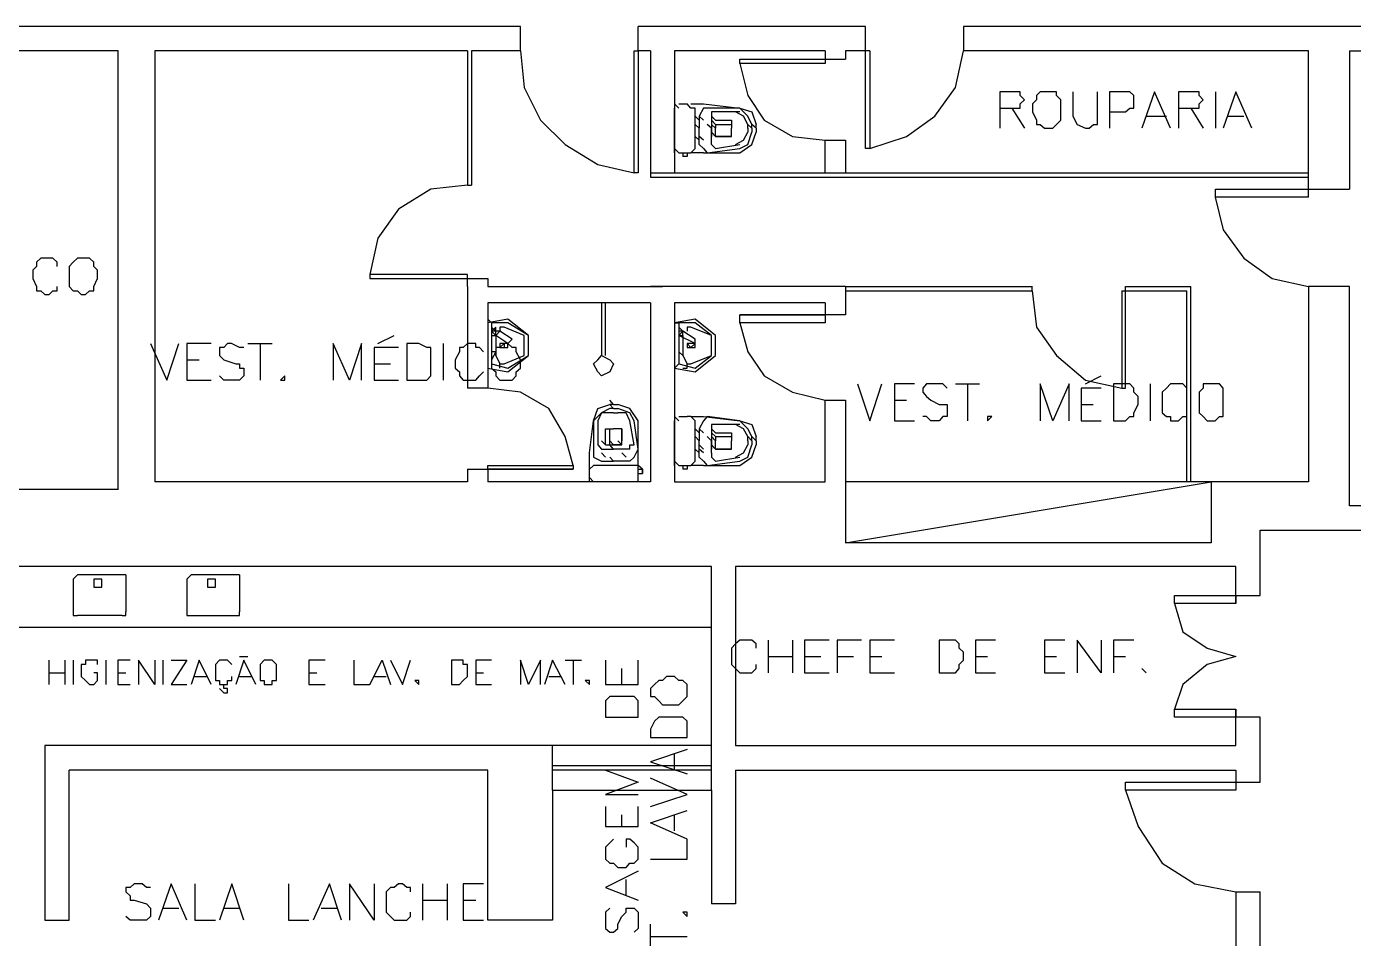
# Model space of a CAD drawing. Header units: millimetres. Extents: x -369 to -70, y -1414 to -1185.
# Drawn here: x -211.89 to -200.84, y -1331.39 to -1323.79 of the extents above; entities that cross this region are included whole.
import ezdxf

# ---------------------------------------------------------------- set-up
doc = ezdxf.new("R2010")
doc.units = ezdxf.units.MM
doc.header["$MEASUREMENT"] = 0
for name, color, linetype in [('10', 10, 'Continuous'), ('4', 4, 'Continuous'), ('50', 50, 'Continuous'), ('6', 6, 'Continuous'), ('8', 8, 'Continuous')]:
    doc.layers.add(name, color=color, linetype=linetype)

msp = doc.modelspace()

# ---------------------------------------------------------------- linework, layer by layer
at = {"layer": '10'}
for points in [[(-207.779, -1323.789), (-213.026, -1323.789)], [(-207.779, -1323.993), (-207.779, -1323.789)], [(-206.8, -1323.993), (-206.8, -1323.789)], [(-204.906, -1323.789), (-206.8, -1323.789)], [(-204.906, -1323.993), (-204.906, -1323.789)], [(-200.877, -1323.993), (-200.673, -1323.993), (-200.673, -1323.993), (-200.673, -1323.789), (-204.09, -1323.789), (-204.09, -1323.789), (-204.09, -1323.993)], [(-211.128, -1323.993), (-213.058, -1323.993)], [(-211.132, -1323.993), (-211.132, -1327.65)], [(-210.824, -1323.993), (-210.824, -1327.582)], [(-208.219, -1323.993), (-210.824, -1323.993)], [(-208.219, -1323.993), (-208.219, -1325.112)], [(-207.779, -1323.993), (-208.187, -1323.993)], [(-208.187, -1323.993), (-208.187, -1325.112)], [(-206.832, -1323.993), (-206.8, -1323.993)], [(-206.832, -1325.008), (-206.832, -1323.993)], [(-206.696, -1323.993), (-206.8, -1323.993)], [(-206.8, -1323.993), (-206.8, -1325.008)], [(-206.696, -1323.993), (-206.696, -1325.044)], [(-206.496, -1323.993), (-206.496, -1325.008)], [(-205.241, -1323.993), (-206.496, -1323.993)], [(-205.241, -1324.097), (-205.953, -1324.097), (-205.953, -1324.061), (-205.241, -1324.061), (-205.241, -1324.097)], [(-205.241, -1323.993), (-205.241, -1324.097)], [(-205.241, -1324.061), (-205.073, -1324.061)], [(-205.073, -1323.993), (-205.073, -1324.061)], [(-204.87, -1323.993), (-205.073, -1323.993)], [(-204.87, -1323.993), (-204.87, -1324.805), (-204.906, -1324.805), (-204.906, -1323.993)], [(-201.217, -1323.993), (-204.09, -1323.993)], [(-201.217, -1325.212), (-201.217, -1323.993)], [(-200.877, -1323.993), (-200.877, -1325.144)], [(-205.241, -1325.008), (-205.241, -1324.737), (-205.241, -1324.737), (-205.073, -1324.737), (-205.073, -1325.008)], [(-206.8, -1325.008), (-206.832, -1325.008)], [(-206.696, -1325.008), (-201.217, -1325.008)], [(-206.696, -1325.044), (-201.217, -1325.044)], [(-208.219, -1325.112), (-208.187, -1325.112)], [(-201.217, -1325.212), (-201.992, -1325.212), (-201.992, -1325.144), (-201.217, -1325.144), (-200.877, -1325.144)], [(-208.219, -1325.956), (-208.219, -1325.856), (-208.219, -1325.856), (-209.034, -1325.856), (-209.034, -1325.888), (-208.219, -1325.888)], [(-208.219, -1325.888), (-208.051, -1325.888), (-208.051, -1325.956)], [(-208.219, -1325.956), (-208.219, -1326.803)], [(-208.051, -1325.956), (-206.596, -1325.956)], [(-205.073, -1325.956), (-206.696, -1325.956)], [(-205.073, -1325.956), (-203.515, -1325.956)], [(-205.073, -1325.956), (-205.073, -1326.191)], [(-203.519, -1325.991), (-203.519, -1325.956)], [(-202.74, -1325.991), (-202.74, -1325.956)], [(-202.74, -1325.956), (-202.196, -1325.956)], [(-202.196, -1327.582), (-202.196, -1325.956)], [(-201.217, -1325.956), (-201.217, -1327.582), (-201.217, -1327.582), (-202.028, -1327.582), (-202.028, -1327.582), (-202.028, -1328.09)], [(-200.877, -1327.986), (-200.673, -1327.986), (-200.673, -1327.986), (-200.673, -1327.782), (-200.673, -1327.782), (-200.877, -1327.782), (-200.877, -1327.782), (-200.877, -1325.956), (-201.217, -1325.956)], [(-205.073, -1325.991), (-203.515, -1325.991)], [(-202.772, -1325.991), (-202.772, -1326.803), (-202.74, -1326.803), (-202.74, -1325.991)], [(-202.772, -1325.991), (-202.232, -1325.991)], [(-202.232, -1327.582), (-202.232, -1325.991)], [(-206.696, -1326.091), (-208.051, -1326.091), (-208.051, -1326.091), (-208.051, -1326.191)], [(-208.051, -1326.091), (-208.051, -1326.803)], [(-206.696, -1326.091), (-206.696, -1327.582)], [(-206.496, -1326.091), (-206.496, -1327.582)], [(-205.241, -1326.091), (-206.496, -1326.091)], [(-205.073, -1326.191), (-205.953, -1326.191)], [(-205.241, -1326.191), (-205.241, -1326.259), (-205.953, -1326.259), (-205.953, -1326.191), (-205.241, -1326.191)], [(-205.241, -1326.091), (-205.241, -1326.191)], [(-208.051, -1326.803), (-208.219, -1326.803)], [(-206.496, -1327.582), (-205.241, -1327.582), (-205.241, -1326.903), (-205.241, -1326.903), (-205.073, -1326.903), (-205.073, -1328.09)], [(-208.219, -1327.478), (-207.339, -1327.478)], [(-208.219, -1327.478), (-208.219, -1327.582)], [(-208.051, -1327.478), (-208.051, -1327.446), (-207.339, -1327.446), (-207.339, -1327.478), (-208.051, -1327.478)], [(-208.051, -1327.478), (-208.051, -1327.582)], [(-208.219, -1327.582), (-210.824, -1327.582)], [(-206.696, -1327.582), (-208.051, -1327.582)], [(-211.128, -1327.646), (-215.224, -1327.646)], [(-201.621, -1327.986), (-200.877, -1327.986)], [(-201.621, -1328.529), (-201.621, -1327.986)], [(-202.028, -1328.09), (-205.073, -1328.09)], [(-206.188, -1328.289), (-212.754, -1328.289)], [(-206.188, -1329.78), (-206.188, -1328.289)], [(-201.824, -1328.289), (-205.989, -1328.289)], [(-205.989, -1328.289), (-205.989, -1329.78)], [(-201.824, -1328.597), (-201.824, -1328.289)], [(-201.824, -1328.597), (-202.332, -1328.597), (-202.332, -1328.529), (-201.824, -1328.529), (-201.824, -1328.597)], [(-201.824, -1328.529), (-201.621, -1328.529)], [(-201.824, -1329.544), (-202.332, -1329.544), (-202.332, -1329.476), (-201.824, -1329.476), (-201.824, -1329.544)], [(-201.824, -1329.78), (-201.824, -1329.476)], [(-201.824, -1330.084), (-201.621, -1330.084), (-201.621, -1329.544), (-201.621, -1329.544), (-201.824, -1329.544)], [(-206.188, -1329.78), (-211.739, -1329.78)], [(-211.739, -1329.78), (-211.739, -1331.235), (-211.739, -1331.235), (-211.536, -1331.235), (-211.536, -1329.984)], [(-207.511, -1330.152), (-207.511, -1329.78)], [(-206.188, -1330.152), (-206.188, -1329.78)], [(-205.989, -1329.78), (-201.824, -1329.78)], [(-208.051, -1329.984), (-211.536, -1329.984)], [(-207.511, -1330.152), (-207.511, -1331.235), (-207.511, -1331.235), (-208.051, -1331.235), (-208.051, -1331.235), (-208.051, -1329.984)], [(-205.989, -1329.984), (-205.989, -1331.099), (-205.989, -1331.099), (-206.188, -1331.099)], [(-205.989, -1329.984), (-201.824, -1329.984)], [(-201.824, -1329.984), (-201.824, -1330.084)], [(-207.511, -1330.152), (-206.188, -1330.152), (-206.188, -1331.099)], [(-201.824, -1330.152), (-202.74, -1330.152), (-202.74, -1330.084), (-201.824, -1330.084), (-201.824, -1330.152)], [(-201.824, -1330.999), (-201.824, -1332.486)], [(-201.824, -1330.999), (-201.621, -1330.999)], [(-201.621, -1334.416), (-201.621, -1330.999)]]:
    msp.add_lwpolyline(points, dxfattribs=at)
at = {"layer": '4'}
for points in [[(-206.46, -1324.469), (-206.496, -1324.433)], [(-206.496, -1324.841), (-206.496, -1324.469)], [(-206.46, -1324.433), (-206.392, -1324.433)], [(-206.324, -1324.469), (-206.36, -1324.469), (-206.392, -1324.433)], [(-206.36, -1324.433), (-206.256, -1324.433)], [(-206.324, -1324.805), (-206.324, -1324.469)], [(-206.292, -1324.569), (-206.324, -1324.537)], [(-206.224, -1324.469), (-206.256, -1324.469), (-206.292, -1324.537)], [(-206.256, -1324.569), (-206.292, -1324.537)], [(-206.256, -1324.569), (-206.292, -1324.537)], [(-206.292, -1324.537), (-206.292, -1324.637)], [(-206.256, -1324.433), (-205.953, -1324.469), (-205.953, -1324.469), (-206.224, -1324.469)], [(-206.156, -1324.501), (-206.188, -1324.501), (-206.188, -1324.537)], [(-206.156, -1324.569), (-206.188, -1324.537)], [(-206.188, -1324.537), (-206.188, -1324.637)], [(-205.953, -1324.501), (-206.156, -1324.501)], [(-205.885, -1324.605), (-205.921, -1324.537), (-205.989, -1324.501)], [(-205.853, -1324.605), (-205.885, -1324.537), (-205.953, -1324.469), (-205.953, -1324.469), (-205.853, -1324.501), (-205.817, -1324.605)], [(-206.496, -1324.637), (-206.496, -1324.605)], [(-206.292, -1324.637), (-206.324, -1324.605)], [(-206.292, -1324.773), (-206.292, -1324.637)], [(-206.188, -1324.637), (-206.224, -1324.605)], [(-206.156, -1324.605), (-206.188, -1324.569)], [(-206.188, -1324.569), (-206.188, -1324.705)], [(-206.156, -1324.637), (-206.188, -1324.605)], [(-206.188, -1324.773), (-206.188, -1324.637)], [(-206.156, -1324.569), (-206.021, -1324.569)], [(-206.156, -1324.605), (-206.021, -1324.605)], [(-206.156, -1324.605), (-206.156, -1324.637)], [(-206.156, -1324.705), (-206.156, -1324.637)], [(-206.021, -1324.569), (-206.021, -1324.569), (-206.021, -1324.569), (-206.021, -1324.637), (-206.021, -1324.637)], [(-206.021, -1324.705), (-206.021, -1324.637)], [(-205.853, -1324.637), (-205.885, -1324.605)], [(-205.885, -1324.637), (-205.885, -1324.637), (-205.885, -1324.605)], [(-205.885, -1324.637), (-205.885, -1324.669)], [(-205.817, -1324.637), (-205.853, -1324.605)], [(-205.853, -1324.637), (-205.853, -1324.605)], [(-205.853, -1324.637), (-205.853, -1324.669)], [(-205.817, -1324.637), (-205.817, -1324.605)], [(-205.817, -1324.637), (-205.817, -1324.669)], [(-206.292, -1324.737), (-206.324, -1324.705)], [(-206.256, -1324.737), (-206.292, -1324.705)], [(-206.256, -1324.737), (-206.292, -1324.705)], [(-206.156, -1324.705), (-206.188, -1324.669)], [(-206.021, -1324.705), (-206.021, -1324.705), (-206.156, -1324.705)], [(-206.156, -1324.705), (-206.021, -1324.705)], [(-205.989, -1324.773), (-205.921, -1324.737), (-205.885, -1324.669)], [(-205.953, -1324.841), (-205.853, -1324.773), (-205.817, -1324.669)], [(-205.953, -1324.805), (-205.885, -1324.773), (-205.853, -1324.669)], [(-206.46, -1324.841), (-206.496, -1324.805)], [(-206.46, -1324.841), (-206.392, -1324.841)], [(-206.428, -1324.841), (-206.428, -1324.872)], [(-206.392, -1324.841), (-206.36, -1324.841), (-206.324, -1324.805)], [(-206.392, -1324.841), (-206.392, -1324.872)], [(-206.256, -1324.841), (-206.36, -1324.841)], [(-206.292, -1324.773), (-206.256, -1324.805), (-206.224, -1324.841)], [(-206.256, -1324.841), (-205.953, -1324.841)], [(-206.224, -1324.841), (-205.953, -1324.805)], [(-206.188, -1324.773), (-206.188, -1324.773), (-206.156, -1324.805)], [(-206.156, -1324.805), (-205.953, -1324.773)], [(-206.392, -1324.872), (-206.392, -1324.872), (-206.428, -1324.872)], [(-207.104, -1326.091), (-207.104, -1326.531), (-207.036, -1326.567), (-207.004, -1326.599), (-207.036, -1326.667), (-207.104, -1326.699), (-207.136, -1326.667), (-207.172, -1326.599), (-207.136, -1326.567), (-207.104, -1326.531)], [(-207.072, -1326.531), (-207.072, -1326.091)], [(-207.883, -1326.227), (-208.051, -1326.259)], [(-208.019, -1326.259), (-208.051, -1326.227)], [(-208.051, -1326.259), (-208.051, -1326.635)], [(-207.883, -1326.259), (-208.019, -1326.259)], [(-208.019, -1326.259), (-208.019, -1326.327)], [(-207.951, -1326.327), (-207.983, -1326.327), (-207.983, -1326.295), (-208.019, -1326.327), (-208.019, -1326.363), (-207.983, -1326.363), (-207.951, -1326.327)], [(-207.983, -1326.327), (-208.019, -1326.295)], [(-207.951, -1326.295), (-207.951, -1326.327)], [(-207.915, -1326.295), (-207.951, -1326.295)], [(-207.747, -1326.363), (-207.915, -1326.295)], [(-207.883, -1326.667), (-207.711, -1326.531), (-207.711, -1326.531), (-207.711, -1326.363), (-207.883, -1326.227)], [(-207.883, -1326.635), (-207.711, -1326.531), (-207.711, -1326.363), (-207.711, -1326.363), (-207.883, -1326.259)], [(-206.324, -1326.227), (-206.496, -1326.259)], [(-206.496, -1326.259), (-206.496, -1326.635)], [(-206.496, -1326.259), (-206.46, -1326.259)], [(-206.324, -1326.259), (-206.46, -1326.259)], [(-206.46, -1326.259), (-206.46, -1326.327)], [(-206.428, -1326.327), (-206.428, -1326.327), (-206.46, -1326.295), (-206.46, -1326.327), (-206.46, -1326.363), (-206.428, -1326.363), (-206.428, -1326.327), (-206.46, -1326.327), (-206.46, -1326.363), (-206.428, -1326.327)], [(-206.392, -1326.295), (-206.392, -1326.327)], [(-206.36, -1326.295), (-206.392, -1326.295)], [(-206.188, -1326.363), (-206.36, -1326.295)], [(-206.324, -1326.667), (-206.156, -1326.531), (-206.156, -1326.531), (-206.156, -1326.363), (-206.324, -1326.227)], [(-206.324, -1326.635), (-206.188, -1326.531), (-206.188, -1326.363), (-206.188, -1326.363), (-206.324, -1326.259)], [(-207.983, -1326.327), (-207.983, -1326.327), (-208.019, -1326.327), (-207.983, -1326.363), (-207.983, -1326.327)], [(-208.019, -1326.327), (-208.019, -1326.431), (-208.019, -1326.431), (-208.019, -1326.599), (-208.019, -1326.599), (-208.019, -1326.635)], [(-207.883, -1326.431), (-207.983, -1326.363)], [(-207.983, -1326.363), (-207.983, -1326.531)], [(-207.847, -1326.395), (-207.951, -1326.327)], [(-207.883, -1326.431), (-207.847, -1326.395)], [(-207.747, -1326.531), (-207.747, -1326.363)], [(-206.46, -1326.327), (-206.46, -1326.431), (-206.46, -1326.431), (-206.46, -1326.599), (-206.46, -1326.599), (-206.496, -1326.635)], [(-206.324, -1326.431), (-206.46, -1326.363)], [(-206.324, -1326.395), (-206.428, -1326.327)], [(-206.428, -1326.363), (-206.428, -1326.531)], [(-206.324, -1326.431), (-206.324, -1326.395)], [(-206.188, -1326.531), (-206.188, -1326.363)], [(-207.983, -1326.531), (-207.983, -1326.531), (-207.983, -1326.499), (-208.019, -1326.499)], [(-207.915, -1326.431), (-207.951, -1326.431), (-207.951, -1326.463), (-207.915, -1326.463), (-207.883, -1326.463), (-207.883, -1326.431)], [(-207.883, -1326.431), (-207.883, -1326.431), (-207.915, -1326.431), (-207.915, -1326.463), (-207.883, -1326.463), (-207.883, -1326.431)], [(-206.428, -1326.531), (-206.428, -1326.531), (-206.46, -1326.499)], [(-206.36, -1326.431), (-206.392, -1326.431), (-206.392, -1326.463), (-206.36, -1326.463), (-206.324, -1326.463), (-206.324, -1326.431)], [(-206.324, -1326.431), (-206.36, -1326.431), (-206.392, -1326.431), (-206.36, -1326.463), (-206.324, -1326.431)], [(-208.051, -1326.635), (-207.883, -1326.667)], [(-208.019, -1326.599), (-207.883, -1326.635)], [(-207.983, -1326.531), (-207.951, -1326.599), (-207.951, -1326.599), (-207.915, -1326.599)], [(-207.951, -1326.635), (-207.951, -1326.635), (-207.951, -1326.599)], [(-207.915, -1326.599), (-207.747, -1326.531)], [(-206.496, -1326.635), (-206.324, -1326.667)], [(-206.46, -1326.599), (-206.324, -1326.635)], [(-206.428, -1326.531), (-206.392, -1326.599), (-206.392, -1326.599), (-206.36, -1326.599)], [(-206.428, -1326.635), (-206.392, -1326.635), (-206.392, -1326.599)], [(-206.36, -1326.599), (-206.188, -1326.531)], [(-207.036, -1326.971), (-207.104, -1327.007), (-207.172, -1327.074), (-207.172, -1327.074), (-207.136, -1326.971), (-207.036, -1326.939)], [(-207.004, -1326.939), (-207.036, -1326.903)], [(-207.004, -1326.971), (-207.036, -1326.939)], [(-207.004, -1326.939), (-207.036, -1326.939)], [(-207.004, -1326.939), (-206.968, -1326.939)], [(-206.8, -1327.074), (-206.868, -1326.971), (-206.968, -1326.939)], [(-207.204, -1327.342), (-207.172, -1327.074), (-207.172, -1327.074), (-207.172, -1327.31)], [(-207.036, -1327.007), (-207.104, -1327.007), (-207.136, -1327.074)], [(-207.136, -1327.074), (-207.136, -1327.274)], [(-207.004, -1326.971), (-207.036, -1326.971)], [(-207.004, -1327.007), (-207.004, -1327.007), (-207.036, -1327.007)], [(-207.004, -1326.971), (-206.968, -1326.971)], [(-207.004, -1327.007), (-206.968, -1327.007)], [(-206.832, -1327.074), (-206.868, -1327.007), (-206.968, -1326.971)], [(-206.868, -1327.074), (-206.9, -1327.007), (-206.968, -1327.007)], [(-206.832, -1327.274), (-206.868, -1327.074)], [(-206.8, -1327.31), (-206.832, -1327.074)], [(-206.8, -1327.342), (-206.8, -1327.074)], [(-206.46, -1327.074), (-206.496, -1327.039)], [(-206.496, -1327.446), (-206.496, -1327.074)], [(-206.46, -1327.039), (-206.392, -1327.039)], [(-206.324, -1327.074), (-206.36, -1327.039), (-206.392, -1327.039)], [(-206.36, -1327.039), (-206.256, -1327.039)], [(-206.324, -1327.41), (-206.324, -1327.074)], [(-206.224, -1327.039), (-206.256, -1327.074), (-206.292, -1327.142)], [(-206.256, -1327.039), (-205.953, -1327.074), (-205.953, -1327.074), (-206.224, -1327.039)], [(-205.853, -1327.206), (-205.885, -1327.142), (-205.953, -1327.074), (-205.953, -1327.074), (-205.853, -1327.106), (-205.817, -1327.206)], [(-207.072, -1327.142), (-207.072, -1327.142), (-207.072, -1327.142), (-207.004, -1327.142), (-207.004, -1327.142)], [(-207.072, -1327.274), (-207.072, -1327.142)], [(-207.036, -1327.242), (-207.036, -1327.142)], [(-206.936, -1327.142), (-207.004, -1327.142)], [(-206.936, -1327.142), (-206.936, -1327.142), (-206.936, -1327.242)], [(-206.936, -1327.274), (-206.936, -1327.142)], [(-206.292, -1327.174), (-206.324, -1327.142)], [(-206.256, -1327.174), (-206.292, -1327.142)], [(-206.256, -1327.174), (-206.292, -1327.142)], [(-206.292, -1327.142), (-206.292, -1327.242)], [(-206.156, -1327.106), (-206.188, -1327.106), (-206.188, -1327.142)], [(-206.156, -1327.174), (-206.188, -1327.142)], [(-206.188, -1327.142), (-206.188, -1327.242)], [(-206.156, -1327.206), (-206.188, -1327.174)], [(-206.188, -1327.174), (-206.188, -1327.31)], [(-205.953, -1327.106), (-206.156, -1327.106)], [(-206.156, -1327.174), (-206.021, -1327.174)], [(-206.021, -1327.174), (-206.021, -1327.174), (-206.021, -1327.174), (-206.021, -1327.242), (-206.021, -1327.242)], [(-205.885, -1327.206), (-205.921, -1327.142), (-205.989, -1327.106)], [(-207.136, -1327.274), (-207.136, -1327.274), (-207.104, -1327.31)], [(-207.072, -1327.274), (-207.104, -1327.242)], [(-207.072, -1327.274), (-206.936, -1327.274), (-207.004, -1327.274)], [(-207.004, -1327.274), (-207.036, -1327.242)], [(-207.036, -1327.274), (-207.036, -1327.242)], [(-207.004, -1327.31), (-207.036, -1327.274)], [(-207.036, -1327.274), (-207.004, -1327.274)], [(-206.936, -1327.274), (-206.968, -1327.242)], [(-206.936, -1327.274), (-206.936, -1327.242)], [(-206.868, -1327.31), (-206.868, -1327.274), (-206.832, -1327.274)], [(-206.496, -1327.242), (-206.496, -1327.206)], [(-206.292, -1327.242), (-206.324, -1327.206)], [(-206.292, -1327.378), (-206.292, -1327.242)], [(-206.256, -1327.31), (-206.292, -1327.274)], [(-206.188, -1327.242), (-206.224, -1327.206)], [(-206.156, -1327.242), (-206.188, -1327.206)], [(-206.188, -1327.342), (-206.188, -1327.242)], [(-206.156, -1327.31), (-206.188, -1327.274)], [(-206.156, -1327.206), (-206.021, -1327.206)], [(-206.156, -1327.206), (-206.156, -1327.242)], [(-206.156, -1327.31), (-206.156, -1327.242)], [(-206.021, -1327.31), (-206.021, -1327.242)], [(-205.989, -1327.378), (-205.921, -1327.342), (-205.885, -1327.274)], [(-205.953, -1327.446), (-205.853, -1327.378), (-205.817, -1327.274)], [(-205.953, -1327.41), (-205.885, -1327.378), (-205.853, -1327.274)], [(-205.853, -1327.242), (-205.885, -1327.206)], [(-205.885, -1327.242), (-205.885, -1327.242), (-205.885, -1327.206)], [(-205.885, -1327.242), (-205.885, -1327.274)], [(-205.817, -1327.242), (-205.853, -1327.206)], [(-205.853, -1327.242), (-205.853, -1327.206)], [(-205.853, -1327.242), (-205.853, -1327.274)], [(-205.817, -1327.242), (-205.817, -1327.206)], [(-205.817, -1327.242), (-205.817, -1327.274)], [(-207.204, -1327.582), (-207.204, -1327.478), (-207.204, -1327.342)], [(-207.172, -1327.31), (-207.172, -1327.378), (-207.104, -1327.41)], [(-207.104, -1327.31), (-207.004, -1327.31)], [(-207.072, -1327.378), (-207.104, -1327.342)], [(-207.104, -1327.41), (-207.004, -1327.41)], [(-207.004, -1327.41), (-207.036, -1327.378)], [(-206.868, -1327.31), (-207.004, -1327.31)], [(-206.868, -1327.41), (-207.004, -1327.41)], [(-206.9, -1327.378), (-206.936, -1327.342)], [(-206.868, -1327.41), (-206.832, -1327.378), (-206.8, -1327.31)], [(-206.8, -1327.582), (-206.8, -1327.478), (-206.8, -1327.478), (-206.8, -1327.342)], [(-206.46, -1327.446), (-206.496, -1327.41)], [(-206.392, -1327.446), (-206.36, -1327.446), (-206.324, -1327.41)], [(-206.292, -1327.342), (-206.324, -1327.31)], [(-206.256, -1327.342), (-206.292, -1327.31)], [(-206.256, -1327.342), (-206.292, -1327.31)], [(-206.256, -1327.342), (-206.292, -1327.31)], [(-206.292, -1327.378), (-206.256, -1327.41), (-206.224, -1327.446)], [(-206.224, -1327.446), (-205.953, -1327.41)], [(-206.188, -1327.342), (-206.188, -1327.378), (-206.156, -1327.41)], [(-206.021, -1327.31), (-206.021, -1327.31), (-206.156, -1327.31)], [(-206.156, -1327.31), (-206.021, -1327.31)], [(-206.156, -1327.41), (-205.953, -1327.378)], [(-207.172, -1327.446), (-207.172, -1327.446), (-207.204, -1327.478)], [(-206.832, -1327.446), (-207.172, -1327.446)], [(-206.8, -1327.478), (-206.8, -1327.446), (-206.832, -1327.446)], [(-206.764, -1327.478), (-206.8, -1327.446)], [(-206.8, -1327.478), (-206.764, -1327.478)], [(-206.8, -1327.514), (-206.764, -1327.514)], [(-206.764, -1327.514), (-206.764, -1327.514), (-206.764, -1327.478), (-206.764, -1327.514)], [(-206.46, -1327.446), (-206.392, -1327.446)], [(-206.428, -1327.446), (-206.428, -1327.478)], [(-206.392, -1327.478), (-206.392, -1327.478), (-206.428, -1327.478)], [(-206.392, -1327.446), (-206.392, -1327.478)], [(-206.256, -1327.446), (-206.36, -1327.446)], [(-206.256, -1327.446), (-205.953, -1327.446)], [(-207.172, -1327.582), (-207.204, -1327.546)], [(-206.8, -1327.582), (-206.8, -1327.582), (-207.172, -1327.582)], [(-207.004, -1327.582), (-207.036, -1327.582)], [(-211.468, -1328.357), (-211.504, -1328.393)], [(-211.504, -1328.393), (-211.504, -1328.665)], [(-211.096, -1328.357), (-211.468, -1328.357)], [(-211.264, -1328.425), (-211.264, -1328.393), (-211.3, -1328.393), (-211.332, -1328.393), (-211.332, -1328.425), (-211.332, -1328.461), (-211.3, -1328.461), (-211.264, -1328.461), (-211.264, -1328.425)], [(-211.064, -1328.357), (-211.064, -1328.357), (-211.096, -1328.357)], [(-211.064, -1328.357), (-211.064, -1328.665)], [(-210.521, -1328.357), (-210.556, -1328.393)], [(-210.556, -1328.393), (-210.556, -1328.665)], [(-210.149, -1328.357), (-210.521, -1328.357)], [(-210.317, -1328.425), (-210.317, -1328.393), (-210.353, -1328.393), (-210.385, -1328.393), (-210.385, -1328.425), (-210.385, -1328.461), (-210.353, -1328.461), (-210.317, -1328.461), (-210.317, -1328.425)], [(-210.117, -1328.357), (-210.117, -1328.357), (-210.149, -1328.357)], [(-210.117, -1328.357), (-210.117, -1328.665)], [(-211.504, -1328.665), (-211.504, -1328.697), (-211.468, -1328.697)], [(-211.096, -1328.697), (-211.468, -1328.697)], [(-211.096, -1328.697), (-211.064, -1328.697), (-211.064, -1328.665)], [(-210.556, -1328.665), (-210.556, -1328.697), (-210.521, -1328.697), (-210.521, -1328.697), (-210.149, -1328.697)], [(-210.149, -1328.697), (-210.117, -1328.697), (-210.117, -1328.665)]]:
    msp.add_lwpolyline(points, dxfattribs=at)
at = {"layer": '50'}
for points in [[(-203.787, -1324.469), (-203.651, -1324.469), (-203.619, -1324.469), (-203.619, -1324.433), (-203.583, -1324.401), (-203.619, -1324.365), (-203.619, -1324.333), (-203.651, -1324.333), (-203.787, -1324.333), (-203.787, -1324.333), (-203.787, -1324.637)], [(-203.415, -1324.333), (-203.451, -1324.333), (-203.483, -1324.365), (-203.483, -1324.401), (-203.515, -1324.433), (-203.515, -1324.501), (-203.483, -1324.569), (-203.483, -1324.605), (-203.451, -1324.605), (-203.415, -1324.637), (-203.347, -1324.637), (-203.315, -1324.605), (-203.279, -1324.569), (-203.279, -1324.501), (-203.279, -1324.433), (-203.279, -1324.401), (-203.315, -1324.365), (-203.315, -1324.333), (-203.347, -1324.333), (-203.415, -1324.333)], [(-203.179, -1324.333), (-203.179, -1324.537), (-203.143, -1324.605), (-203.075, -1324.637), (-203.043, -1324.637), (-203.007, -1324.605), (-202.975, -1324.605), (-202.975, -1324.537), (-202.975, -1324.333)], [(-202.875, -1324.501), (-202.74, -1324.501), (-202.704, -1324.469), (-202.672, -1324.469), (-202.672, -1324.433), (-202.672, -1324.401), (-202.672, -1324.365), (-202.704, -1324.333), (-202.74, -1324.333), (-202.875, -1324.333), (-202.875, -1324.333), (-202.875, -1324.637)], [(-202.368, -1324.637), (-202.5, -1324.333), (-202.5, -1324.333), (-202.604, -1324.637)], [(-202.3, -1324.469), (-202.164, -1324.469), (-202.128, -1324.469), (-202.128, -1324.433), (-202.096, -1324.401), (-202.128, -1324.365), (-202.128, -1324.333), (-202.164, -1324.333), (-202.3, -1324.333), (-202.3, -1324.333), (-202.3, -1324.637)], [(-201.992, -1324.333), (-201.992, -1324.637)], [(-201.689, -1324.637), (-201.824, -1324.333), (-201.824, -1324.333), (-201.928, -1324.637)], [(-203.687, -1324.469), (-203.583, -1324.637)], [(-202.568, -1324.537), (-202.4, -1324.537)], [(-202.196, -1324.469), (-202.096, -1324.637)], [(-201.892, -1324.537), (-201.756, -1324.537)], [(-211.636, -1325.788), (-211.636, -1325.752), (-211.671, -1325.72), (-211.703, -1325.72), (-211.739, -1325.72), (-211.771, -1325.72), (-211.807, -1325.752), (-211.807, -1325.788), (-211.839, -1325.82), (-211.839, -1325.888), (-211.807, -1325.956), (-211.807, -1325.991), (-211.771, -1325.991), (-211.739, -1326.023), (-211.703, -1326.023), (-211.671, -1325.991), (-211.636, -1325.991), (-211.636, -1325.956)], [(-211.436, -1325.72), (-211.468, -1325.72), (-211.504, -1325.752), (-211.536, -1325.788), (-211.536, -1325.82), (-211.536, -1325.888), (-211.536, -1325.956), (-211.504, -1325.991), (-211.468, -1325.991), (-211.436, -1326.023), (-211.4, -1326.023), (-211.368, -1325.991), (-211.332, -1325.991), (-211.332, -1325.956), (-211.3, -1325.888), (-211.3, -1325.82), (-211.332, -1325.788), (-211.332, -1325.752), (-211.368, -1325.72), (-211.4, -1325.72), (-211.436, -1325.72)], [(-208.966, -1326.431), (-208.83, -1326.363)], [(-210.86, -1326.431), (-210.724, -1326.735), (-210.724, -1326.735), (-210.624, -1326.431)], [(-210.353, -1326.431), (-210.556, -1326.431), (-210.556, -1326.431), (-210.556, -1326.735)], [(-210.081, -1326.463), (-210.117, -1326.463), (-210.185, -1326.431), (-210.217, -1326.431), (-210.249, -1326.463), (-210.285, -1326.463), (-210.285, -1326.499), (-210.285, -1326.531), (-210.249, -1326.567), (-210.149, -1326.599), (-210.117, -1326.599), (-210.117, -1326.635), (-210.081, -1326.635), (-210.081, -1326.699), (-210.117, -1326.735), (-210.185, -1326.735), (-210.217, -1326.735), (-210.249, -1326.735), (-210.285, -1326.699)], [(-210.049, -1326.431), (-209.845, -1326.431)], [(-209.945, -1326.431), (-209.945, -1326.735)], [(-209.102, -1326.735), (-209.102, -1326.431), (-209.102, -1326.431), (-209.202, -1326.735), (-209.202, -1326.735), (-209.338, -1326.431), (-209.338, -1326.431), (-209.338, -1326.735)], [(-208.794, -1326.463), (-208.998, -1326.463), (-208.998, -1326.735), (-208.794, -1326.735)], [(-208.726, -1326.431), (-208.726, -1326.735), (-208.726, -1326.735), (-208.626, -1326.735), (-208.558, -1326.735), (-208.526, -1326.699), (-208.526, -1326.667), (-208.526, -1326.635), (-208.526, -1326.567), (-208.526, -1326.499), (-208.526, -1326.463), (-208.558, -1326.463), (-208.626, -1326.431), (-208.726, -1326.431)], [(-208.422, -1326.431), (-208.422, -1326.735)], [(-208.087, -1326.499), (-208.119, -1326.463), (-208.151, -1326.463), (-208.151, -1326.431), (-208.219, -1326.431), (-208.255, -1326.463), (-208.287, -1326.463), (-208.287, -1326.499), (-208.323, -1326.567), (-208.323, -1326.635), (-208.287, -1326.667), (-208.287, -1326.699), (-208.255, -1326.735), (-208.219, -1326.735), (-208.151, -1326.735), (-208.119, -1326.699), (-208.087, -1326.667)], [(-207.915, -1326.431), (-207.951, -1326.463), (-207.983, -1326.463), (-207.983, -1326.499), (-208.019, -1326.567), (-208.019, -1326.635), (-207.983, -1326.667), (-207.983, -1326.699), (-207.951, -1326.735), (-207.915, -1326.735), (-207.883, -1326.735), (-207.847, -1326.735), (-207.815, -1326.699), (-207.815, -1326.667), (-207.779, -1326.635), (-207.779, -1326.567), (-207.815, -1326.499), (-207.815, -1326.463), (-207.847, -1326.463), (-207.883, -1326.431), (-207.915, -1326.431)], [(-210.556, -1326.567), (-210.453, -1326.567)], [(-208.998, -1326.599), (-208.862, -1326.599)], [(-210.556, -1326.735), (-210.353, -1326.735)], [(-209.741, -1326.699), (-209.777, -1326.735), (-209.741, -1326.735), (-209.741, -1326.699)], [(-203.075, -1326.767), (-202.943, -1326.699)], [(-204.974, -1326.767), (-204.87, -1327.074), (-204.87, -1327.074), (-204.77, -1326.767)], [(-204.498, -1326.767), (-204.666, -1326.767), (-204.666, -1326.767), (-204.666, -1327.074)], [(-204.226, -1326.803), (-204.262, -1326.767), (-204.294, -1326.767), (-204.362, -1326.767), (-204.398, -1326.767), (-204.43, -1326.803), (-204.43, -1326.835), (-204.398, -1326.871), (-204.362, -1326.903), (-204.294, -1326.939), (-204.262, -1326.939), (-204.226, -1326.939), (-204.226, -1326.971), (-204.226, -1327.039), (-204.262, -1327.039), (-204.294, -1327.074), (-204.362, -1327.074), (-204.398, -1327.039), (-204.43, -1327.039)], [(-204.158, -1326.767), (-203.958, -1326.767)], [(-204.058, -1326.767), (-204.058, -1327.074)], [(-203.211, -1327.074), (-203.211, -1326.767), (-203.211, -1326.767), (-203.347, -1327.074), (-203.347, -1327.074), (-203.451, -1326.767), (-203.451, -1326.767), (-203.451, -1327.074)], [(-202.943, -1326.803), (-203.111, -1326.803), (-203.111, -1327.074), (-202.943, -1327.074)], [(-202.84, -1326.767), (-202.84, -1327.074), (-202.84, -1327.074), (-202.74, -1327.074), (-202.704, -1327.039), (-202.672, -1327.039), (-202.672, -1327.007), (-202.636, -1326.939), (-202.636, -1326.871), (-202.672, -1326.835), (-202.672, -1326.803), (-202.704, -1326.767), (-202.74, -1326.767), (-202.84, -1326.767)], [(-202.536, -1326.767), (-202.536, -1327.074)], [(-202.232, -1326.835), (-202.232, -1326.803), (-202.264, -1326.767), (-202.3, -1326.767), (-202.368, -1326.767), (-202.4, -1326.803), (-202.436, -1326.835), (-202.436, -1326.871), (-202.436, -1326.939), (-202.436, -1327.007), (-202.4, -1327.039), (-202.368, -1327.039), (-202.368, -1327.074), (-202.3, -1327.074), (-202.264, -1327.039), (-202.232, -1327.039), (-202.232, -1327.007)], [(-202.06, -1326.767), (-202.096, -1326.767), (-202.096, -1326.803), (-202.128, -1326.835), (-202.128, -1326.871), (-202.128, -1326.939), (-202.128, -1327.007), (-202.096, -1327.039), (-202.06, -1327.074), (-201.996, -1327.074), (-201.96, -1327.039), (-201.928, -1327.039), (-201.928, -1327.007), (-201.928, -1326.939), (-201.928, -1326.871), (-201.928, -1326.835), (-201.928, -1326.803), (-201.96, -1326.767), (-201.996, -1326.767), (-202.06, -1326.767)], [(-204.666, -1326.903), (-204.566, -1326.903)], [(-203.111, -1326.939), (-203.011, -1326.939)], [(-204.666, -1327.074), (-204.498, -1327.074)], [(-203.891, -1327.039), (-203.891, -1327.039), (-203.891, -1327.074), (-203.855, -1327.039), (-203.891, -1327.039)], [(-205.817, -1328.969), (-205.817, -1328.933), (-205.853, -1328.901), (-205.885, -1328.901), (-205.953, -1328.901), (-205.989, -1328.933), (-206.021, -1328.969), (-206.021, -1329.001), (-206.021, -1329.069), (-206.021, -1329.105), (-205.989, -1329.137), (-205.953, -1329.173), (-205.885, -1329.173), (-205.853, -1329.173), (-205.817, -1329.137), (-205.817, -1329.105)], [(-205.717, -1328.901), (-205.717, -1329.173)], [(-205.513, -1328.901), (-205.513, -1329.173)], [(-205.209, -1328.901), (-205.413, -1328.901), (-205.413, -1328.901), (-205.413, -1329.173)], [(-204.938, -1328.901), (-205.141, -1328.901), (-205.141, -1328.901), (-205.141, -1329.173)], [(-204.666, -1328.901), (-204.87, -1328.901), (-204.87, -1328.901), (-204.87, -1329.173)], [(-204.294, -1328.901), (-204.294, -1329.173), (-204.294, -1329.173), (-204.194, -1329.173), (-204.158, -1329.173), (-204.126, -1329.137), (-204.126, -1329.105), (-204.09, -1329.069), (-204.09, -1329.001), (-204.126, -1328.969), (-204.126, -1328.933), (-204.158, -1328.901), (-204.194, -1328.901), (-204.294, -1328.901)], [(-203.823, -1328.901), (-203.99, -1328.901), (-203.99, -1328.901), (-203.99, -1329.173)], [(-203.247, -1328.901), (-203.415, -1328.901), (-203.415, -1328.901), (-203.415, -1329.173)], [(-202.943, -1328.901), (-202.943, -1329.173), (-202.943, -1329.173), (-203.143, -1328.901), (-203.143, -1328.901), (-203.143, -1329.173)], [(-202.672, -1328.901), (-202.84, -1328.901), (-202.84, -1328.901), (-202.84, -1329.173)], [(-211.707, -1329.069), (-211.707, -1329.272)], [(-211.572, -1329.069), (-211.572, -1329.272)], [(-211.504, -1329.069), (-211.504, -1329.272)], [(-211.3, -1329.105), (-211.3, -1329.105), (-211.3, -1329.069), (-211.332, -1329.069), (-211.368, -1329.069), (-211.4, -1329.069), (-211.4, -1329.105), (-211.436, -1329.105), (-211.436, -1329.137), (-211.436, -1329.173), (-211.436, -1329.205), (-211.4, -1329.237), (-211.368, -1329.272), (-211.332, -1329.272), (-211.3, -1329.237), (-211.3, -1329.205), (-211.3, -1329.173), (-211.3, -1329.173), (-211.332, -1329.173)], [(-211.232, -1329.069), (-211.232, -1329.272)], [(-211.028, -1329.069), (-211.132, -1329.069), (-211.132, -1329.069), (-211.132, -1329.272)], [(-210.824, -1329.069), (-210.824, -1329.272), (-210.824, -1329.272), (-210.96, -1329.069), (-210.96, -1329.069), (-210.96, -1329.272)], [(-210.756, -1329.069), (-210.756, -1329.272)], [(-210.688, -1329.069), (-210.556, -1329.069), (-210.556, -1329.069), (-210.688, -1329.272), (-210.688, -1329.272), (-210.556, -1329.272)], [(-210.353, -1329.272), (-210.453, -1329.069), (-210.453, -1329.069), (-210.521, -1329.272)], [(-210.181, -1329.105), (-210.181, -1329.105), (-210.217, -1329.069), (-210.285, -1329.069), (-210.317, -1329.105), (-210.317, -1329.137), (-210.317, -1329.173), (-210.317, -1329.205), (-210.317, -1329.237), (-210.285, -1329.237), (-210.285, -1329.272), (-210.217, -1329.272), (-210.217, -1329.237), (-210.181, -1329.237), (-210.181, -1329.205)], [(-209.981, -1329.272), (-210.081, -1329.069), (-210.081, -1329.069), (-210.149, -1329.272)], [(-210.117, -1329.037), (-210.117, -1329.037), (-210.117, -1329.037), (-210.081, -1329.037), (-210.081, -1329.037), (-210.081, -1329.037), (-210.081, -1329.037), (-210.049, -1329.037)], [(-209.913, -1329.069), (-209.913, -1329.069), (-209.945, -1329.105), (-209.945, -1329.137), (-209.945, -1329.173), (-209.945, -1329.205), (-209.945, -1329.237), (-209.913, -1329.237), (-209.913, -1329.272), (-209.845, -1329.272), (-209.845, -1329.237), (-209.809, -1329.237), (-209.809, -1329.205), (-209.809, -1329.173), (-209.809, -1329.137), (-209.809, -1329.105), (-209.845, -1329.069), (-209.913, -1329.069)], [(-209.406, -1329.069), (-209.541, -1329.069), (-209.541, -1329.069), (-209.541, -1329.272)], [(-209.166, -1329.069), (-209.166, -1329.272), (-209.034, -1329.272), (-209.034, -1329.272), (-208.93, -1329.069), (-208.93, -1329.069), (-208.862, -1329.272)], [(-208.862, -1329.069), (-208.762, -1329.272), (-208.762, -1329.272), (-208.694, -1329.069)], [(-208.354, -1329.069), (-208.354, -1329.272), (-208.354, -1329.272), (-208.287, -1329.272), (-208.255, -1329.237), (-208.219, -1329.205), (-208.219, -1329.173), (-208.219, -1329.137), (-208.219, -1329.105), (-208.255, -1329.105), (-208.255, -1329.069), (-208.287, -1329.069), (-208.354, -1329.069)], [(-208.019, -1329.069), (-208.151, -1329.069), (-208.151, -1329.069), (-208.151, -1329.272)], [(-207.611, -1329.272), (-207.611, -1329.069), (-207.611, -1329.069), (-207.711, -1329.272), (-207.711, -1329.272), (-207.779, -1329.069), (-207.779, -1329.069), (-207.779, -1329.272)], [(-207.407, -1329.272), (-207.511, -1329.069), (-207.511, -1329.069), (-207.579, -1329.272)], [(-207.407, -1329.069), (-207.271, -1329.069)], [(-207.339, -1329.069), (-207.339, -1329.272)], [(-207.072, -1329.069), (-207.072, -1329.272), (-207.072, -1329.272), (-206.8, -1329.272)], [(-206.8, -1329.272), (-206.8, -1329.069)], [(-205.717, -1329.037), (-205.513, -1329.037)], [(-205.413, -1329.037), (-205.277, -1329.037)], [(-205.141, -1329.037), (-205.006, -1329.037)], [(-204.87, -1329.037), (-204.77, -1329.037)], [(-203.99, -1329.037), (-203.891, -1329.037)], [(-203.415, -1329.037), (-203.315, -1329.037)], [(-202.84, -1329.037), (-202.74, -1329.037)], [(-211.707, -1329.173), (-211.572, -1329.173)], [(-211.132, -1329.173), (-211.064, -1329.173)], [(-209.541, -1329.173), (-209.473, -1329.173)], [(-208.151, -1329.173), (-208.087, -1329.173)], [(-206.936, -1329.272), (-206.936, -1329.137)], [(-205.413, -1329.173), (-205.209, -1329.173)], [(-204.87, -1329.173), (-204.666, -1329.173)], [(-203.99, -1329.173), (-203.823, -1329.173)], [(-203.415, -1329.173), (-203.247, -1329.173)], [(-202.568, -1329.173), (-202.604, -1329.137)], [(-211.132, -1329.272), (-211.028, -1329.272)], [(-210.489, -1329.205), (-210.385, -1329.205)], [(-210.285, -1329.304), (-210.249, -1329.34), (-210.217, -1329.34), (-210.217, -1329.304), (-210.249, -1329.304), (-210.249, -1329.272)], [(-210.117, -1329.205), (-210.013, -1329.205)], [(-209.541, -1329.272), (-209.406, -1329.272)], [(-208.998, -1329.205), (-208.898, -1329.205)], [(-208.626, -1329.237), (-208.658, -1329.237), (-208.626, -1329.272), (-208.626, -1329.237)], [(-208.151, -1329.272), (-208.019, -1329.272)], [(-207.543, -1329.205), (-207.443, -1329.205)], [(-207.204, -1329.237), (-207.24, -1329.237), (-207.204, -1329.272), (-207.204, -1329.237)], [(-206.696, -1329.372), (-206.664, -1329.372), (-206.628, -1329.408), (-206.596, -1329.44), (-206.564, -1329.44), (-206.496, -1329.44), (-206.46, -1329.44), (-206.428, -1329.408), (-206.392, -1329.372), (-206.392, -1329.304), (-206.392, -1329.272), (-206.428, -1329.237), (-206.46, -1329.237), (-206.496, -1329.205), (-206.564, -1329.205), (-206.596, -1329.237), (-206.628, -1329.237), (-206.664, -1329.272), (-206.696, -1329.304), (-206.696, -1329.372)], [(-207.072, -1329.544), (-206.8, -1329.544), (-206.8, -1329.544), (-206.8, -1329.44), (-206.8, -1329.408), (-206.832, -1329.372), (-206.868, -1329.372), (-206.9, -1329.372), (-206.968, -1329.372), (-207.004, -1329.372), (-207.036, -1329.372), (-207.072, -1329.408), (-207.072, -1329.44), (-207.072, -1329.544)], [(-206.696, -1329.712), (-206.392, -1329.712), (-206.392, -1329.712), (-206.392, -1329.644), (-206.392, -1329.576), (-206.428, -1329.544), (-206.46, -1329.544), (-206.496, -1329.544), (-206.564, -1329.544), (-206.596, -1329.544), (-206.628, -1329.544), (-206.664, -1329.576), (-206.696, -1329.644), (-206.696, -1329.712)], [(-206.392, -1329.812), (-206.696, -1329.916), (-206.696, -1329.916), (-206.392, -1330.016)], [(-206.496, -1329.984), (-206.496, -1329.848)], [(-206.8, -1329.984), (-207.072, -1329.984), (-207.072, -1329.984), (-206.8, -1330.084), (-206.8, -1330.084), (-207.072, -1330.188), (-207.072, -1330.188), (-206.8, -1330.188)], [(-206.696, -1330.288), (-206.392, -1330.188), (-206.392, -1330.188), (-206.696, -1330.052)], [(-207.072, -1330.288), (-207.072, -1330.455), (-207.072, -1330.455), (-206.8, -1330.455)], [(-206.936, -1330.455), (-206.936, -1330.356)], [(-206.8, -1330.455), (-206.8, -1330.288)], [(-206.696, -1330.727), (-206.392, -1330.727), (-206.392, -1330.559), (-206.392, -1330.559), (-206.696, -1330.423), (-206.696, -1330.423), (-206.392, -1330.32)], [(-206.496, -1330.491), (-206.496, -1330.356)], [(-207.004, -1330.559), (-207.036, -1330.591), (-207.072, -1330.627), (-207.072, -1330.695), (-207.072, -1330.727), (-207.036, -1330.759), (-207.004, -1330.759), (-206.968, -1330.795), (-206.9, -1330.795), (-206.868, -1330.759), (-206.832, -1330.759), (-206.8, -1330.727), (-206.8, -1330.695), (-206.8, -1330.627), (-206.832, -1330.591), (-206.868, -1330.559), (-206.9, -1330.559), (-206.9, -1330.559), (-206.9, -1330.627)], [(-206.8, -1330.827), (-207.072, -1330.963), (-207.072, -1330.963), (-206.8, -1331.067)], [(-210.86, -1330.963), (-210.892, -1330.963), (-210.928, -1330.931), (-210.996, -1330.931), (-211.028, -1330.963), (-211.064, -1330.963), (-211.064, -1330.999), (-211.028, -1331.031), (-211.028, -1331.067), (-210.996, -1331.067), (-210.892, -1331.099), (-210.86, -1331.135), (-210.86, -1331.167), (-210.86, -1331.203), (-210.892, -1331.235), (-210.928, -1331.235), (-210.996, -1331.235), (-211.028, -1331.235), (-211.064, -1331.203)], [(-210.556, -1331.235), (-210.688, -1330.931), (-210.688, -1330.931), (-210.792, -1331.235)], [(-210.489, -1330.931), (-210.489, -1331.235), (-210.317, -1331.235)], [(-210.081, -1331.235), (-210.181, -1330.931), (-210.181, -1330.931), (-210.285, -1331.235)], [(-209.709, -1330.931), (-209.709, -1331.235), (-209.541, -1331.235)], [(-209.27, -1331.235), (-209.37, -1330.931), (-209.37, -1330.931), (-209.505, -1331.235)], [(-208.998, -1330.931), (-208.998, -1331.235), (-208.998, -1331.235), (-209.202, -1330.931), (-209.202, -1330.931), (-209.202, -1331.235)], [(-208.694, -1330.999), (-208.694, -1330.963), (-208.726, -1330.963), (-208.762, -1330.931), (-208.794, -1330.931), (-208.83, -1330.963), (-208.862, -1330.963), (-208.898, -1330.999), (-208.898, -1331.067), (-208.898, -1331.135), (-208.898, -1331.167), (-208.862, -1331.203), (-208.83, -1331.235), (-208.794, -1331.235), (-208.762, -1331.235), (-208.726, -1331.235), (-208.694, -1331.203), (-208.694, -1331.167)], [(-208.594, -1330.931), (-208.594, -1331.235)], [(-208.39, -1330.931), (-208.39, -1331.235)], [(-208.087, -1330.931), (-208.255, -1330.931), (-208.255, -1330.931), (-208.255, -1331.235)], [(-206.9, -1331.031), (-206.9, -1330.895)], [(-210.756, -1331.135), (-210.624, -1331.135)], [(-210.249, -1331.135), (-210.117, -1331.135)], [(-209.438, -1331.135), (-209.302, -1331.135)], [(-208.594, -1331.067), (-208.39, -1331.067)], [(-208.255, -1331.067), (-208.151, -1331.067)], [(-207.036, -1331.135), (-207.072, -1331.167), (-207.072, -1331.203), (-207.072, -1331.267), (-207.072, -1331.303), (-207.036, -1331.335), (-207.004, -1331.335), (-206.968, -1331.303), (-206.968, -1331.267), (-206.936, -1331.203), (-206.9, -1331.167), (-206.9, -1331.135), (-206.868, -1331.135), (-206.832, -1331.135), (-206.8, -1331.167), (-206.8, -1331.203), (-206.8, -1331.267), (-206.8, -1331.303), (-206.832, -1331.335)], [(-206.428, -1331.167), (-206.392, -1331.203), (-206.392, -1331.167), (-206.428, -1331.167)], [(-208.255, -1331.235), (-208.087, -1331.235)], [(-206.696, -1331.47), (-206.696, -1331.267)], [(-206.696, -1331.371), (-206.392, -1331.371)]]:
    msp.add_lwpolyline(points, dxfattribs=at)
at = {"layer": '6'}
for points in [[(-207.779, -1323.993), (-207.747, -1324.297), (-207.611, -1324.569), (-207.407, -1324.773), (-207.136, -1324.94), (-206.832, -1325.008)], [(-205.953, -1324.097), (-205.885, -1324.365), (-205.749, -1324.569), (-205.513, -1324.705), (-205.241, -1324.737)], [(-204.87, -1324.805), (-204.566, -1324.705), (-204.33, -1324.537), (-204.158, -1324.297), (-204.09, -1323.993)], [(-208.219, -1325.112), (-208.526, -1325.144), (-208.794, -1325.312), (-208.966, -1325.552), (-209.034, -1325.856)], [(-201.996, -1325.212), (-201.928, -1325.484), (-201.756, -1325.72), (-201.521, -1325.888), (-201.217, -1325.956)], [(-203.519, -1325.991), (-203.483, -1326.295), (-203.315, -1326.531), (-203.075, -1326.735), (-202.772, -1326.803)], [(-205.953, -1326.259), (-205.885, -1326.499), (-205.749, -1326.699), (-205.513, -1326.835), (-205.241, -1326.903)], [(-207.339, -1327.446), (-207.407, -1327.206), (-207.543, -1326.971), (-207.779, -1326.835), (-208.051, -1326.803)], [(-205.073, -1328.09), (-202.028, -1327.582), (-202.028, -1327.582), (-205.073, -1327.582)], [(-202.332, -1328.597), (-202.264, -1328.833), (-202.06, -1328.969), (-201.824, -1329.037), (-202.06, -1329.105), (-202.264, -1329.272), (-202.332, -1329.476)], [(-206.188, -1328.797), (-212.754, -1328.797)], [(-202.74, -1330.152), (-202.636, -1330.455), (-202.436, -1330.759), (-202.164, -1330.931), (-201.824, -1330.999)]]:
    msp.add_lwpolyline(points, dxfattribs=at)
at = {"layer": '8'}
for points in [[(-206.188, -1329.948), (-207.511, -1329.948)], [(-206.188, -1329.984), (-207.511, -1329.984)]]:
    msp.add_lwpolyline(points, dxfattribs=at)

doc.saveas('drawing.dxf')
